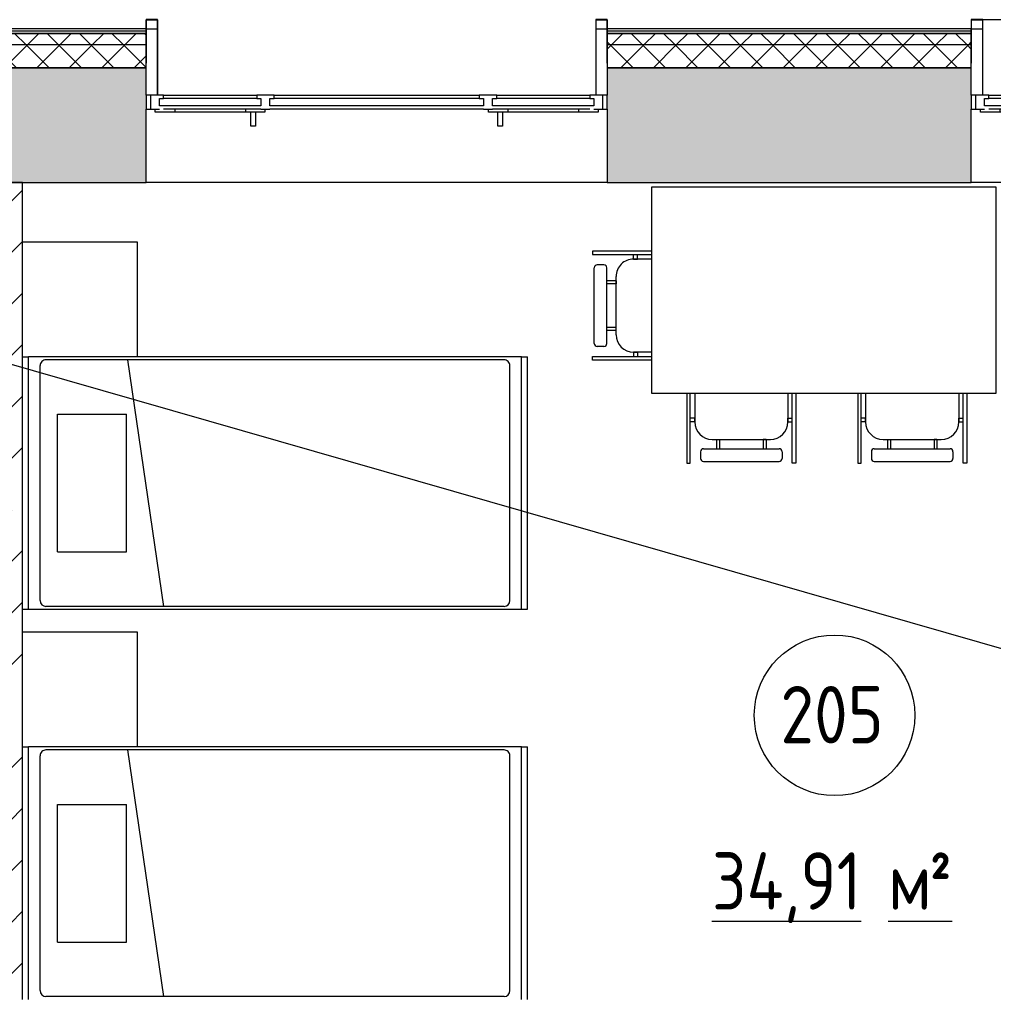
# Model space of a CAD drawing. Header units: millimetres. Extents: x -515342 to 330399, y -224905 to 507333.
# Drawn here: x -348564 to -344320, y 135214 to 139484 of the extents above; entities that cross this region are included whole.
import ezdxf

# ---------------------------------------------------------------- set-up
doc = ezdxf.new("R2010")
doc.units = ezdxf.units.MM
doc.layers.get('0').update_dxf_attribs({"lineweight": 0})
for name, color, linetype, lineweight in [('_ Окна', 7, 'Continuous', 0), ('Витраж', 7, 'Continuous', 0), ('Марки помещений', 7, 'Continuous', 0), ('Мебель', 7, 'Continuous', 0), ('Окна', 7, 'Continuous', 0), ('Стены внутренние', 7, 'Continuous', 0), ('Стены наружные', 7, 'Continuous', 0), ('Стены несущие', 7, 'Continuous', 0), ('Стены отделка', 7, 'Continuous', 0), ('Стены штриховка', 7, 'Continuous', 0), ('экспертиза ДУ', 1, 'Continuous', 0)]:
    doc.layers.add(name, color=color, linetype=linetype, lineweight=lineweight)
doc.styles.add('GOST Common_1', font='', dxfattribs={"width": 0.9, "height": 250})
doc.styles.add('GOST Common_2', font='', dxfattribs={"width": 0.9, "height": 250})
doc.styles.get('GOST Common_1').set_extended_font_data('GOST Common')
doc.styles.get('GOST Common_2').set_extended_font_data('GOST Common')
pattern_1 = [(45, (0, 0), (-70.71068, 70.71068), []), (135, (0, 0), (-70.71068, -70.71068), [])]

# ---------------------------------------------------------------- blocks, each defined once
blk = doc.blocks.new('Окно_ПВХ_3Створки_1Фрамуга-верх - АР_Окно_ОП_1820_h_х1970_3ст2фр-в-9696728-О_АР_П_2__3_400_План 2 этажа')
at = {"layer": '_ Окна'}
for p, q in [((-929, 130), (-1005, 130)), ((-1005, 130), (-1005, 70)), ((-985, 70), (-985, 130)), ((-929, 116), (-929, 130)), ((-447, 130), (-523, 130)), ((-523, 130), (-523, 116)), ((-447, 116), (-447, 130)), ((523, 130), (447, 130)), ((447, 130), (447, 116)), ((523, 116), (523, 130)), ((929, 130), (929, 116)), ((1005, 130), (929, 130)), ((985, 70), (985, 130)), ((1005, 70), (1005, 130)), ((-947, 84), (-947, 116)), ((-947, 116), (-929, 116)), ((-523, 116), (-929, 116)), ((-523, 116), (-505, 116)), ((-505, 116), (-505, 84)), ((-465, 84), (-465, 116)), ((-465, 116), (-447, 116)), ((447, 116), (-447, 116)), ((447, 116), (465, 116)), ((465, 116), (465, 84)), ((505, 84), (505, 116)), ((505, 116), (523, 116)), ((929, 116), (523, 116)), ((929, 116), (947, 116)), ((947, 116), (947, 84)), ((-1005, 70), (-947, 70)), ((-965, 56), (-965, 70)), ((-880, 56), (-965, 56)), ((-505, 84), (-947, 84)), ((-880, 70), (-880, 56)), ((-572, 70), (-572, 56)), ((-487, 56), (-572, 56)), ((-505, 70), (-465, 70)), ((-487, 70), (-487, 56)), ((465, 84), (-465, 84)), ((465, 70), (505, 70)), ((487, 56), (487, 70)), ((572, 56), (487, 56)), ((947, 84), (505, 84)), ((572, 70), (572, 56)), ((880, 70), (880, 56)), ((965, 56), (880, 56)), ((947, 70), (1005, 70)), ((965, 70), (965, 56))]:
    blk.add_line(p, q, dxfattribs=at)
at = {"layer": 'Окна'}
for p, q in [((-929, 130), (-523, 130)), ((-447, 130), (447, 130)), ((523, 130), (929, 130)), ((-505, 70), (-929, 70)), ((-572, 56), (-880, 56)), ((-548.5, -4), (-548.5, 56)), ((-528.5, 56), (-528.5, -4)), ((465, 70), (-465, 70)), ((929, 70), (505, 70)), ((528.5, -4), (528.5, 56)), ((548.5, 56), (548.5, -4)), ((880, 56), (572, 56)), ((-528.5, -4), (-548.5, -4)), ((548.5, -4), (528.5, -4))]:
    blk.add_line(p, q, dxfattribs=at)
blk = doc.blocks.new('Прямоугольный импост - АР_Откос_Металлический_50х330 Белый Правый-V24-О_АР_П_2__3_400_План 2 этажа')
at = {"layer": 'Витраж', "lineweight": 18}
for p, q in [((-50, -290), (-50, 40)), ((-50, 40), (0, 40)), ((-1, 39), (-49, 39)), ((-49, 39), (-49, -290)), ((-1, -150), (-1, 39)), ((0, 40), (0, -150)), ((0, -150), (-1, -150))]:
    blk.add_line(p, q, dxfattribs=at)
blk = doc.blocks.new('Прямоугольный импост - АР_Откос_Металлический_50х330 Белый Левый-V25-О_АР_П_2__3_400_План 2 этажа')
at = {"layer": 'Витраж', "lineweight": 18}
for p, q in [((0, 40), (-50, 40)), ((-50, 40), (-50, -290)), ((-49, -290), (-49, 39)), ((-49, 39), (-1, 39)), ((-1, 39), (-1, -150)), ((0, -150), (0, 40)), ((-1, -150), (0, -150))]:
    blk.add_line(p, q, dxfattribs=at)
blk = doc.blocks.new('Прямоугольный импост - АР_Откос_Металлический_50х330 Коричневый Левый-9899774-О_АР_П_2__3_400_План 2 этажа')
at = {"layer": 'Витраж'}
blk.add_line((8064.1, 16115), (9974.1, 16115), dxfattribs=at)
blk = doc.blocks.new('Прямоугольный импост - АР_Откос_Металлический_50х330 Коричневый Правый-9899919-О_АР_П_2__3_400_План 2 этажа')
at = {"layer": 'Витраж', "lineweight": 18}
for p, q in [((-50, -290), (-50, 40)), ((-50, 40), (0, 40)), ((-1, 39), (-49, 39)), ((-49, 39), (-49, -290)), ((-1, -150), (-1, 39)), ((0, 40), (0, -150)), ((0, -150), (-1, -150))]:
    blk.add_line(p, q, dxfattribs=at)
blk = doc.blocks.new('СД_Люблино_Фасады_rvt-1-О_АР_П_2__3_400_План 2 этажа')
at = {"layer": 'Стены внутренние'}
h = blk.add_hatch(dxfattribs=at)
h.set_pattern_fill('FP_1', color=256, style=0, pattern_type=2)
h.set_pattern_definition([(45, (0, 0), (-224.5064, 224.5064), []), (45, (224.5, 0), (-224.5064, 224.5064), [396.875, -79.375, 3.353, -76.022])])
h.paths.add_polyline_path([(101935, 15405), (101935, 15905), (97278.9, 15905), (97278.9, 15405), (101775, 15405)])
h.paths.add_polyline_path([(95231.8, 15405), (95268.9, 15405), (95268.9, 15905), (93672.7, 15905), (93672.7, 15405), (94795.6, 15405)])
h.paths.add_polyline_path([(91662.7, 15405), (91662.7, 15905), (90062.5, 15905), (90062.5, 15405), (91305.9, 15405)])
h.paths.add_polyline_path([(88052.5, 15405), (88052.5, 15905), (86472.6, 15905), (86472.6, 15405), (87816.2, 15405)])
h.paths.add_polyline_path([(84462.6, 15405), (84462.6, 15905), (82935.3, 15905), (82935.3, 15405), (84326.5, 15405)])
h.paths.add_polyline_path([(80836.8, 15405), (80925.3, 15405), (80925.3, 15905), (79340.3, 15905), (79340.3, 15405), (79964.4, 15405)])
h.paths.add_polyline_path([(77330.3, 15405), (77330.3, 15905), (75739.7, 15905), (75739.7, 15405)])
h.paths.add_polyline_path([(73729.7, 15405), (73729.7, 15905), (72144.8, 15905), (72144.8, 15405), (73421.2, 15405)])
h.paths.add_polyline_path([(70134.8, 15405), (70134.8, 15905), (68493.6, 15905), (68493.6, 15405), (68622.9, 15405)])
h.paths.add_polyline_path([(66441.8, 15405), (66483.6, 15405), (66483.6, 15905), (64878.6, 15905), (64878.6, 15405), (66005.6, 15405)])
h.paths.add_polyline_path([(62868.6, 15405), (62868.6, 15905), (60500.1, 15905), (60500.1, 15405), (61643.5, 15405)])
h.paths.add_polyline_path([(58090.1, 15405), (58090.1, 15905), (56894.2, 15905), (56894.2, 15405), (57281.4, 15405)])
h.paths.add_polyline_path([(54484.2, 15405), (54484.2, 15905), (51825.9, 15905), (51825.9, 15405), (52919.3, 15405)])
h.paths.add_polyline_path([(49815.9, 15405), (49815.9, 15905), (47243.8, 15905), (47243.8, 15405), (49429.6, 15405)])
h.paths.add_polyline_path([(44833.8, 15405), (44833.8, 15905), (43623.8, 15905), (43623.8, 15405), (44195, 15405)])
h.paths.add_polyline_path([(41213.8, 15405), (41213.8, 15905), (38819.5, 15905), (38819.5, 15405), (40705.3, 15405)])
h.paths.add_polyline_path([(36779.4, 15405), (36809.5, 15405), (36809.5, 15905), (35219.5, 15905), (35219.5, 15405), (36343.2, 15405)])
h.paths.add_polyline_path([(33209.5, 15405), (33209.5, 15905), (31619.5, 15905), (31619.5, 15405), (31981.1, 15405)])
h.paths.add_polyline_path([(29609.5, 15405), (29609.5, 15905), (28023.1, 15905), (28023.1, 15405), (29363.8, 15405)])
h.paths.add_polyline_path([(26013.1, 15405), (26013.1, 15905), (24425.8, 15905), (24425.8, 15405), (25001.7, 15405)])
h.paths.add_polyline_path([(22415.8, 15405), (22415.8, 15905), (20810.9, 15905), (20810.9, 15405), (22384.4, 15405)])
h.paths.add_polyline_path([(18800.9, 15405), (18800.9, 15905), (17210.3, 15905), (17210.3, 15405), (18022.3, 15405)])
h.paths.add_polyline_path([(15200.3, 15405), (15200.3, 15905), (13615.3, 15905), (13615.3, 15405), (14968.8, 15405)])
h.paths.add_polyline_path([(11605.3, 15405), (11605.3, 15905), (10024.1, 15905), (10024.1, 15405), (11042.9, 15405)])
h.paths.add_polyline_path([(8014.1, 15405), (8014.1, 15905), (6409.2, 15905), (6409.2, 15405), (7989.4, 15405)])
h.paths.add_polyline_path([(4399.2, 15405), (4399.2, 15905), (-305, 15905), (-305, 15405), (2318.7, 15405)])
at = {"layer": 'Стены наружные'}
h = blk.add_hatch(dxfattribs=at)
h.set_pattern_fill('FP_4', color=256, style=0, pattern_type=2)
h.set_pattern_definition(pattern_1)
h.paths.add_polyline_path([(102035, 16005), (102085, 16005), (102085, 16055), (97278.9, 16055), (97278.9, 16005), (101775, 16005)])
h.paths.add_polyline_path([(95268.9, 16005), (95268.9, 16055), (93672.7, 16055), (93672.7, 16005), (94795.6, 16005)])
h.paths.add_polyline_path([(91662.7, 16005), (91662.7, 16055), (90062.5, 16055), (90062.5, 16005), (91305.9, 16005)])
h.paths.add_polyline_path([(88052.5, 16005), (88052.5, 16055), (86472.6, 16055), (86472.6, 16005), (87816.2, 16005)])
h.paths.add_polyline_path([(84462.6, 16005), (84462.6, 16055), (82935.3, 16055), (82935.3, 16005), (84326.5, 16005)])
h.paths.add_polyline_path([(80836.8, 16005), (80925.3, 16005), (80925.3, 16055), (79340.3, 16055), (79340.3, 16005)])
h.paths.add_polyline_path([(77330.3, 16005), (77330.3, 16055), (75739.7, 16055), (75739.7, 16005), (76474.7, 16005)])
h.paths.add_polyline_path([(73729.7, 16005), (73729.7, 16055), (72144.8, 16055), (72144.8, 16005), (72985, 16005)])
h.paths.add_polyline_path([(70134.8, 16005), (70134.8, 16055), (68493.6, 16055), (68493.6, 16005), (68622.9, 16005)])
h.paths.add_polyline_path([(66483.6, 16005), (66483.6, 16055), (64878.6, 16055), (64878.6, 16005), (65133.2, 16005)])
h.paths.add_polyline_path([(62868.6, 16005), (62868.6, 16055), (60500.1, 16055), (60500.1, 16005), (62515.9, 16005)])
h.paths.add_polyline_path([(58090.1, 16005), (58090.1, 16055), (56894.2, 16055), (56894.2, 16005), (57281.4, 16005)])
h.paths.add_polyline_path([(54484.2, 16005), (54484.2, 16055), (51825.9, 16055), (51825.9, 16005), (52919.3, 16005)])
h.paths.add_polyline_path([(49815.9, 16005), (49815.9, 16055), (47243.8, 16055), (47243.8, 16005), (49429.6, 16005)])
h.paths.add_polyline_path([(44833.8, 16005), (44833.8, 16055), (43623.8, 16055), (43623.8, 16005), (44195, 16005)])
h.paths.add_polyline_path([(41213.8, 16005), (41213.8, 16055), (38819.5, 16055), (38819.5, 16005), (40705.3, 16005)])
h.paths.add_polyline_path([(36809.5, 16005), (36809.5, 16055), (35219.5, 16055), (35219.5, 16005), (35470.8, 16005)])
h.paths.add_polyline_path([(33209.5, 16005), (33209.5, 16055), (31619.5, 16055), (31619.5, 16005), (32853.5, 16005)])
h.paths.add_polyline_path([(29609.5, 16005), (29609.5, 16055), (28023.1, 16055), (28023.1, 16005), (29363.8, 16005)])
h.paths.add_polyline_path([(26013.1, 16005), (26013.1, 16055), (24425.8, 16055), (24425.8, 16005), (25874.1, 16005)])
h.paths.add_polyline_path([(22384.4, 16005), (22415.8, 16005), (22415.8, 16055), (20810.9, 16055), (20810.9, 16005), (21512, 16005)])
h.paths.add_polyline_path([(18800.9, 16005), (18800.9, 16055), (17210.3, 16055), (17210.3, 16005), (18022.3, 16005)])
h.paths.add_polyline_path([(15200.3, 16005), (15200.3, 16055), (13615.3, 16055), (13615.3, 16005), (14532.6, 16005)])
h.paths.add_polyline_path([(11605.3, 16005), (11605.3, 16055), (10024.1, 16055), (10024.1, 16005), (11042.9, 16005)])
h.paths.add_polyline_path([(8014.1, 16005), (8014.1, 16055), (6409.2, 16055), (6409.2, 16005), (7553.2, 16005)])
h.paths.add_polyline_path([(4399.2, 16005), (4399.2, 16055), (-405, 16055), (-405, 16005), (4063.5, 16005)])
h = blk.add_hatch(dxfattribs=at)
h.set_pattern_fill('FP_4', color=256, style=0, pattern_type=2)
h.set_pattern_definition(pattern_1)
h.paths.add_polyline_path([(102035, 15905), (102035, 16005), (97278.9, 16005), (97278.9, 15905), (101935, 15905)])
h.paths.add_polyline_path([(95268.9, 15905), (95268.9, 16005), (93672.7, 16005), (93672.7, 15905), (94795.6, 15905)])
h.paths.add_polyline_path([(91662.7, 15905), (91662.7, 16005), (90062.5, 16005), (90062.5, 15905), (91305.9, 15905)])
h.paths.add_polyline_path([(88052.5, 15905), (88052.5, 16005), (86472.6, 16005), (86472.6, 15905), (87816.2, 15905)])
h.paths.add_polyline_path([(84326.5, 15905), (84462.6, 15905), (84462.6, 16005), (82935.3, 16005), (82935.3, 15905), (83890.3, 15905)])
h.paths.add_polyline_path([(80925.3, 15905), (80925.3, 16005), (79340.3, 16005), (79340.3, 15905), (80836.8, 15905)])
h.paths.add_polyline_path([(77330.3, 15905), (77330.3, 16005), (75739.7, 16005), (75739.7, 15905), (76474.7, 15905)])
h.paths.add_polyline_path([(73729.7, 15905), (73729.7, 16005), (72144.8, 16005), (72144.8, 15905), (72985, 15905)])
h.paths.add_polyline_path([(70134.8, 15905), (70134.8, 16005), (68493.6, 16005), (68493.6, 15905), (68622.9, 15905)])
h.paths.add_polyline_path([(66483.6, 15905), (66483.6, 16005), (64878.6, 16005), (64878.6, 15905), (65133.2, 15905)])
h.paths.add_polyline_path([(62868.6, 15905), (62868.6, 16005), (60500.1, 16005), (60500.1, 15905), (62515.9, 15905)])
h.paths.add_polyline_path([(58090.1, 15905), (58090.1, 16005), (56894.2, 16005), (56894.2, 15905), (57281.4, 15905)])
h.paths.add_polyline_path([(54484.2, 15905), (54484.2, 16005), (51825.9, 16005), (51825.9, 15905), (52919.3, 15905)])
h.paths.add_polyline_path([(49815.9, 15905), (49815.9, 16005), (47243.8, 16005), (47243.8, 15905), (49429.6, 15905)])
h.paths.add_polyline_path([(44833.8, 15905), (44833.8, 16005), (43623.8, 16005), (43623.8, 15905), (44195, 15905)])
h.paths.add_polyline_path([(41213.8, 15905), (41213.8, 16005), (38819.5, 16005), (38819.5, 15905), (40705.3, 15905)])
h.paths.add_polyline_path([(36809.5, 15905), (36809.5, 16005), (35219.5, 16005), (35219.5, 15905), (35470.8, 15905)])
h.paths.add_polyline_path([(33209.5, 15905), (33209.5, 16005), (31619.5, 16005), (31619.5, 15905), (32853.5, 15905)])
h.paths.add_polyline_path([(29609.5, 15905), (29609.5, 16005), (28023.1, 16005), (28023.1, 15905), (29363.8, 15905)])
h.paths.add_polyline_path([(25874.1, 15905), (26013.1, 15905), (26013.1, 16005), (24425.8, 16005), (24425.8, 15905), (25001.7, 15905)])
h.paths.add_polyline_path([(22415.8, 15905), (22415.8, 16005), (20810.9, 16005), (20810.9, 15905), (22384.4, 15905)])
h.paths.add_polyline_path([(18800.9, 15905), (18800.9, 16005), (17210.3, 16005), (17210.3, 15905), (18022.3, 15905)])
h.paths.add_polyline_path([(15200.3, 15905), (15200.3, 16005), (13615.3, 16005), (13615.3, 15905), (14532.6, 15905)])
h.paths.add_polyline_path([(11605.3, 15905), (11605.3, 16005), (10024.1, 16005), (10024.1, 15905), (11042.9, 15905)])
h.paths.add_polyline_path([(8014.1, 15905), (8014.1, 16005), (6409.2, 16005), (6409.2, 15905), (7553.2, 15905)])
h.paths.add_polyline_path([(4399.2, 15905), (4399.2, 16005), (-305, 16005), (-305, 15905), (4063.5, 15905)])
at = {"layer": 'Стены внутренние'}
for p, q in [((26013.9, 16075), (26062.2, 16075)), ((27974, 16075), (28022.3, 16075)), ((29610.3, 16075), (29658.6, 16075)), ((28023.1, 15405), (26013.1, 15405)), ((31619.5, 15405), (29609.5, 15405))]:
    blk.add_line(p, q, dxfattribs=at)
at = {"layer": 'Стены несущие'}
for p, q in [((26013.1, 15905), (24425.8, 15905)), ((24425.8, 15905), (26013.1, 15905)), ((26013.1, 15785), (26013.1, 15905)), ((28023.1, 15905), (28023.1, 15785)), ((29609.5, 15905), (28023.1, 15905)), ((28023.1, 15905), (29609.5, 15905)), ((29609.5, 15785), (29609.5, 15905)), ((26013.1, 15405), (26013.1, 15725)), ((28023.1, 15725), (28023.1, 15405)), ((29609.5, 15405), (29609.5, 15725)), ((24425.8, 15405), (26013.1, 15405)), ((28023.1, 15405), (29609.5, 15405))]:
    blk.add_line(p, q, dxfattribs=at)
at = {"layer": 'Стены отделка', "lineweight": 9}
for p, q in [((26013.1, 16075), (24425.8, 16075)), ((26013.1, 16065), (26013.1, 16075)), ((26013.1, 16055), (26013.1, 16065)), ((29609.5, 16075), (28023.1, 16075)), ((28023.1, 16075), (28023.1, 16065)), ((28023.1, 16065), (28023.1, 16055)), ((29609.5, 16065), (29609.5, 16075)), ((29609.5, 16055), (29609.5, 16065)), ((26013.1, 16005), (26013.1, 16055)), ((28023.1, 16055), (28023.1, 16005)), ((29609.5, 16005), (29609.5, 16055)), ((26013.1, 15905), (26013.1, 16005)), ((28023.1, 16005), (28023.1, 15905)), ((29609.5, 15905), (29609.5, 16005))]:
    blk.add_line(p, q, dxfattribs=at)
at = {"layer": 'Стены штриховка'}
for p, q in [((26013.1, 16065), (24425.8, 16065)), ((29609.5, 16065), (28023.1, 16065)), ((26013.1, 16055), (24425.8, 16055)), ((24425.8, 16055), (26013.1, 16055)), ((29609.5, 16055), (28023.1, 16055)), ((28023.1, 16055), (29609.5, 16055)), ((26013.1, 16005), (24425.8, 16005)), ((29609.5, 16005), (28023.1, 16005))]:
    blk.add_line(p, q, dxfattribs=at)
at = {"layer": 'Витраж', "lineweight": 9, "extrusion": (0, 0, -1)}
for name, p in [('Прямоугольный импост - АР_Откос_Металлический_50х330 Белый Правый-V24-О_АР_П_2__3_400_План 2 этажа', (-26013.1, 16075)), ('Прямоугольный импост - АР_Откос_Металлический_50х330 Коричневый Правый-9899919-О_АР_П_2__3_400_План 2 этажа', (-29609.5, 16075))]:
    blk.add_blockref(name, p, dxfattribs=at)
at = {"layer": 'Витраж', "lineweight": 9}
for name, p in [('Прямоугольный импост - АР_Откос_Металлический_50х330 Белый Левый-V25-О_АР_П_2__3_400_План 2 этажа', (28023.1, 16075)), ('Прямоугольный импост - АР_Откос_Металлический_50х330 Коричневый Левый-9899774-О_АР_П_2__3_400_План 2 этажа', (21595.3, 0))]:
    blk.add_blockref(name, p, dxfattribs=at)
at = {"layer": 'Окна', "lineweight": 9}
for p in [(27018.1, 15655), (30614.5, 15655)]:
    blk.add_blockref('Окно_ПВХ_3Створки_1Фрамуга-верх - АР_Окно_ОП_1820_h_х1970_3ст2фр-в-9696728-О_АР_П_2__3_400_План 2 этажа', p, dxfattribs=at)
blk = doc.blocks.new('Стол-Прямоугольный - 1500х900 мм-8945557-О_АР_П_2__3_400_План 2 этажа')
at = {"layer": 'Мебель'}
for p, q in [((-750, 450), (750, 450)), ((-750, -450), (-750, 450)), ((750, 450), (750, -450)), ((750, -450), (-750, -450))]:
    blk.add_line(p, q, dxfattribs=at)
blk = doc.blocks.new('Стул-Штабель - Стул-Штабель-V12-О_АР_П_2__3_400_План 2 этажа')
at = {"layer": 'Мебель'}
for p, q in [((-416.6, -124.4), (-416.6, 134.5)), ((-416.6, 134.5), (-401.3, 134.5)), ((-401.3, 134.5), (-401.3, -124.4)), ((43.2, 134.5), (43.2, -124.4)), ((58.6, 134.5), (43.2, 134.5)), ((58.6, -124.4), (58.6, 134.5)), ((-356.8, 84.1), (-356.8, 113.6)), ((-344.1, 126.3), (-13.9, 126.3)), ((-1.2, 84.1), (-1.2, 113.6)), ((-344.1, 71.4), (-13.9, 71.4)), ((-286.9, 30.8), (-286.9, 71.4)), ((-274.2, 30.8), (-274.2, 71.4)), ((-83.8, 30.8), (-83.8, 71.4)), ((-71.1, 30.8), (-71.1, 71.4)), ((-306, 30.8), (-52, 30.8)), ((-286.9, 30.8), (-274.2, 30.8)), ((-71.1, 30.8), (-83.8, 30.8)), ((-401.3, -45.4), (-401.3, -62.4)), ((-382.2, -45.4), (-401.3, -45.4)), ((-382.2, -62.4), (-401.3, -62.4)), ((-382.2, -45.4), (-382.2, -62.4)), ((-382.2, -124.4), (-382.2, -45.4)), ((24.2, -45.4), (24.2, -62.4)), ((24.2, -45.4), (43.2, -45.4)), ((24.2, -124.4), (24.2, -45.4)), ((24.2, -62.4), (43.2, -62.4)), ((43.2, -45.4), (43.2, -62.4))]:
    blk.add_line(p, q, dxfattribs=at)
for centre, radius, start, end in [((-344.1, 113.6), 12.7, 90, 180), ((-13.9, 113.6), 12.7, 360, 90), ((-344.1, 84.1), 12.7, 180, 270), ((-13.9, 84.1), 12.7, 270, 0), ((-306, -45.4), 76.2, 90, 180), ((-52, -45.4), 76.2, 360, 90)]:
    blk.add_arc(centre, radius, start, end, dxfattribs=at)
blk = doc.blocks.new('Стул-Штабель - Стул-Штабель-V14-О_АР_П_2__3_400_План 2 этажа')
at = {"layer": 'Мебель'}
for p, q in [((-416.6, 169.6), (-416.6, -134.5)), ((-401.3, -134.5), (-401.3, 169.6)), ((-382.2, 169.6), (-382.2, 45.4)), ((24.2, 169.6), (24.2, 45.4)), ((43.2, -134.5), (43.2, 169.6)), ((58.6, 169.6), (58.6, -134.5)), ((-401.3, 45.4), (-401.3, 62.4)), ((-382.2, 62.4), (-401.3, 62.4)), ((-382.2, 45.4), (-401.3, 45.4)), ((-382.2, 45.4), (-382.2, 62.4)), ((24.2, 62.4), (43.2, 62.4)), ((24.2, 45.4), (24.2, 62.4)), ((24.2, 45.4), (43.2, 45.4)), ((43.2, 45.4), (43.2, 62.4)), ((-306, -30.8), (-52, -30.8)), ((-286.9, -30.8), (-286.9, -71.4)), ((-286.9, -30.8), (-274.2, -30.8)), ((-274.2, -30.8), (-274.2, -71.4)), ((-83.8, -30.8), (-83.8, -71.4)), ((-71.1, -30.8), (-83.8, -30.8)), ((-71.1, -30.8), (-71.1, -71.4)), ((-356.8, -84.1), (-356.8, -113.6)), ((-344.1, -71.4), (-13.9, -71.4)), ((-1.2, -84.1), (-1.2, -113.6)), ((-344.1, -126.3), (-13.9, -126.3)), ((-416.6, -134.5), (-401.3, -134.5)), ((58.6, -134.5), (43.2, -134.5))]:
    blk.add_line(p, q, dxfattribs=at)
for centre, radius, start, end in [((-306, 45.4), 76.2, 180, 270), ((-52, 45.4), 76.2, 270, 0), ((-344.1, -84.1), 12.7, 90, 180), ((-13.9, -84.1), 12.7, 360, 90), ((-344.1, -113.6), 12.7, 180, 270), ((-13.9, -113.6), 12.7, 270, 0)]:
    blk.add_arc(centre, radius, start, end, dxfattribs=at)
blk = doc.blocks.new('Кровать-Больница - 1100 x 2200 мм-V91-О_АР_П_2__3_400_План 2 этажа')
at = {"layer": 'Мебель'}
for p, q in [((-141.5, 709), (-141.5, 683.6)), ((-141.5, 683.6), (-141.5, -1465.6)), ((-141.5, 683.6), (958.5, 683.6)), ((958.5, 709), (958.5, 683.6)), ((958.5, -1465.6), (958.5, 683.6)), ((-128.8, -1389.4), (-128.8, 607.4)), ((-103.4, 632.8), (920.4, 632.8)), ((945.8, -1389.4), (945.8, 607.4)), ((108.5, 556.6), (108.5, 256.6)), ((108.5, 556.6), (708.5, 556.6)), ((708.5, 556.6), (708.5, 256.6)), ((108.5, 256.6), (708.5, 256.6)), ((945.8, 251.8), (-128.8, 95.1)), ((-103.4, -1414.8), (920.4, -1414.8)), ((-141.5, -1465.6), (-141.5, -1491)), ((-141.5, -1465.6), (958.5, -1465.6)), ((-141.5, -1491), (958.5, -1491)), ((958.5, -1465.6), (958.5, -1491))]:
    blk.add_line(p, q, dxfattribs=at)
for centre, start, end in [((-103.4, 607.4), 90, 180), ((920.4, 607.4), 0, 90), ((-103.4, -1389.4), 180, 270), ((920.4, -1389.4), 270, 0)]:
    blk.add_arc(centre, 25.4, start, end, dxfattribs=at)
blk = doc.blocks.new('Прикроватная тумба - Прикроватная тумба-V7-О_АР_П_2__3_400_План 2 этажа')
at = {"layer": 'Мебель'}
for p, q in [((0, 0), (0, -500)), ((0, -500), (500, -500))]:
    blk.add_line(p, q, dxfattribs=at)
blk = doc.blocks.new('Кровать-Больница - 1100 x 2200 мм-V72-О_АР_П_2__3_400_План 2 этажа')
at = {"layer": 'Мебель'}
for p, q in [((-141.5, 683.6), (958.5, 683.6)), ((958.5, 709), (958.5, 683.6)), ((958.5, -1465.6), (958.5, 683.6)), ((-128.8, -1389.4), (-128.8, 607.4)), ((-103.4, 632.8), (920.4, 632.8)), ((945.8, -1389.4), (945.8, 607.4)), ((108.5, 556.6), (108.5, 256.6)), ((108.5, 556.6), (708.5, 556.6)), ((708.5, 556.6), (708.5, 256.6)), ((108.5, 256.6), (708.5, 256.6)), ((945.8, 251.8), (-128.8, 95.1)), ((-103.4, -1414.8), (920.4, -1414.8)), ((-141.5, -1465.6), (958.5, -1465.6)), ((-141.5, -1491), (958.5, -1491)), ((958.5, -1465.6), (958.5, -1491))]:
    blk.add_line(p, q, dxfattribs=at)
for centre, start, end in [((-103.4, 607.4), 90, 180), ((920.4, 607.4), 0, 90), ((-103.4, -1389.4), 180, 270), ((920.4, -1389.4), 270, 0)]:
    blk.add_arc(centre, 25.4, start, end, dxfattribs=at)
blk = doc.blocks.new('ASVP_Марка_Помещение_ДваЗначения - Номер Площадь-685795-О_АР_П_2__3_400_План 2 этажа')
at = {"layer": 'Марки помещений'}
blk.add_circle((0, 0), 3.5, dxfattribs=at)

msp = doc.modelspace()

# ---------------------------------------------------------------- hatches: boundary and pattern name
at = {"layer": 'Стены внутренние'}
h = msp.add_hatch(dxfattribs=at)
h.set_pattern_fill('FP_1', color=256, style=0, pattern_type=2)
h.set_pattern_definition([(45, (-374025.76, 123368.6), (-224.5064, 224.5064), []), (45, (-373801.25, 123368.6), (-224.5064, 224.5064), [396.875, -79.375, 3.353, -76.022])])
h.paths.add_polyline_path([(-348550.759, 132763.6058), (-348550.759, 138773.6058), (-348940.759, 138773.6058), (-348940.759, 132763.6058)])
h.paths.add_polyline_path([(-348763.1238, 133255.125), (-348795.759, 133267.0033), (-348822.3635, 133289.327), (-348839.7283, 133319.4038), (-348845.759, 133353.6058), (-348839.7283, 133387.8078), (-348822.3635, 133417.8846), (-348795.759, 133440.2083), (-348763.1238, 133452.0866), (-348728.3942, 133452.0866), (-348695.759, 133440.2083), (-348669.1546, 133417.8846), (-348651.7897, 133387.8078), (-348645.759, 133353.6058), (-348651.7897, 133319.4038), (-348669.1546, 133289.327), (-348695.759, 133267.0033), (-348728.3942, 133255.125)])
h.paths.add_polyline_path([(-348728.3942, 133651.328), (-348763.1238, 133651.328), (-348795.759, 133663.2063), (-348822.3635, 133685.53), (-348839.7283, 133715.6068), (-348845.759, 133749.8088), (-348839.7283, 133784.0108), (-348822.3635, 133814.0876), (-348795.759, 133836.4113), (-348763.1238, 133848.2896), (-348728.3942, 133848.2896), (-348695.759, 133836.4113), (-348669.1546, 133814.0876), (-348651.7897, 133784.0108), (-348645.759, 133749.8088), (-348651.7897, 133715.6068), (-348669.1546, 133685.53), (-348695.759, 133663.2063)])
h.paths.add_polyline_path([(-348728.3942, 134015.125), (-348763.1238, 134015.125), (-348795.759, 134027.0033), (-348822.3635, 134049.327), (-348839.7283, 134079.4038), (-348845.759, 134113.6058), (-348839.7283, 134147.8078), (-348822.3635, 134177.8846), (-348795.759, 134200.2083), (-348763.1238, 134212.0866), (-348728.3942, 134212.0866), (-348695.759, 134200.2083), (-348669.1546, 134177.8846), (-348651.7897, 134147.8078), (-348645.759, 134113.6058), (-348651.7897, 134079.4038), (-348669.1546, 134049.327), (-348695.759, 134027.0033)])

# ---------------------------------------------------------------- linework, layer by layer
at = {"layer": 'Стены несущие'}
for p, q in [((-348550.759, 138773.6058), (-348940.759, 138773.6058)), ((-348550.759, 135213.6058), (-348550.759, 138773.6058))]:
    msp.add_line(p, q, dxfattribs=at)
at = {"layer": 'экспертиза ДУ'}
msp.add_lwpolyline([(-321568.0089, 130219.019), (-466294.3248, 171772.1757)], dxfattribs=at)

# ---------------------------------------------------------------- block references
msp.add_blockref('СД_Люблино_Фасады_rvt-1-О_АР_П_2__3_400_План 2 этажа', (-374025.759, 123368.6058))
at = {"layer": 'Марки помещений', "xscale": 99.99999999999993, "yscale": 99.99999999999993, "zscale": 99.99999999999993}
msp.add_blockref('ASVP_Марка_Помещение_ДваЗначения - Номер Площадь-685795-О_АР_П_2__3_400_План 2 этажа', (-345011.8467, 136451.6151), dxfattribs=at)
at = {"layer": 'Мебель'}
for name, p, rotation in [('Стол-Прямоугольный - 1500х900 мм-8945557-О_АР_П_2__3_400_План 2 этажа', (-345058.5812, 138304.3014), 180), ('Прикроватная тумба - Прикроватная тумба-V7-О_АР_П_2__3_400_План 2 этажа', (-348050.759, 138013.6058), 180), ('Стул-Штабель - Стул-Штабель-V12-О_АР_П_2__3_400_План 2 этажа', (-345933.0238, 138416.0397), 89.99999999999972), ('Кровать-Больница - 1100 x 2200 мм-V91-О_АР_П_2__3_400_План 2 этажа', (-347841.7525, 137055.1238), 89.99999999999993), ('Прикроватная тумба - Прикроватная тумба-V7-О_АР_П_2__3_400_План 2 этажа', (-348050.759, 136313.6058), 180), ('Кровать-Больница - 1100 x 2200 мм-V72-О_АР_П_2__3_400_План 2 этажа', (-347841.7525, 135355.1238), 89.99999999999993)]:
    msp.add_blockref(name, p, dxfattribs=dict(at, rotation=rotation))
for p in [(-345239.4402, 137684.6743), (-344494.6402, 137684.6743)]:
    msp.add_blockref('Стул-Штабель - Стул-Штабель-V14-О_АР_П_2__3_400_План 2 этажа', p, dxfattribs=at)

# ---------------------------------------------------------------- texts
at = {"layer": 'Марки помещений', "char_height": 250, "attachment_point": 1}
for s, insert, width, style in [('205', (-345248.104, 136579.3402), 584.430187, 'GOST Common_1'), ('\\L34,91 ', (-345546.4402, 135854.8097), 930.759187, 'GOST Common_1'), ('\\L\\fGOST Common|b0|i0|c238|p34|;\\W.9;\\L²', (-344599.8933, 135854.8097), 165.949312, 'GOST Common_2'), ('\\L\\fGOST Common|b0|i0|c204|p34|;\\W.9;\\Lм', (-344778.4871, 135854.8097), 216.455625, 'GOST Common_1')]:
    msp.add_mtext(s, dxfattribs=dict(at, insert=insert, width=width, style=style))

doc.saveas('drawing.dxf')
